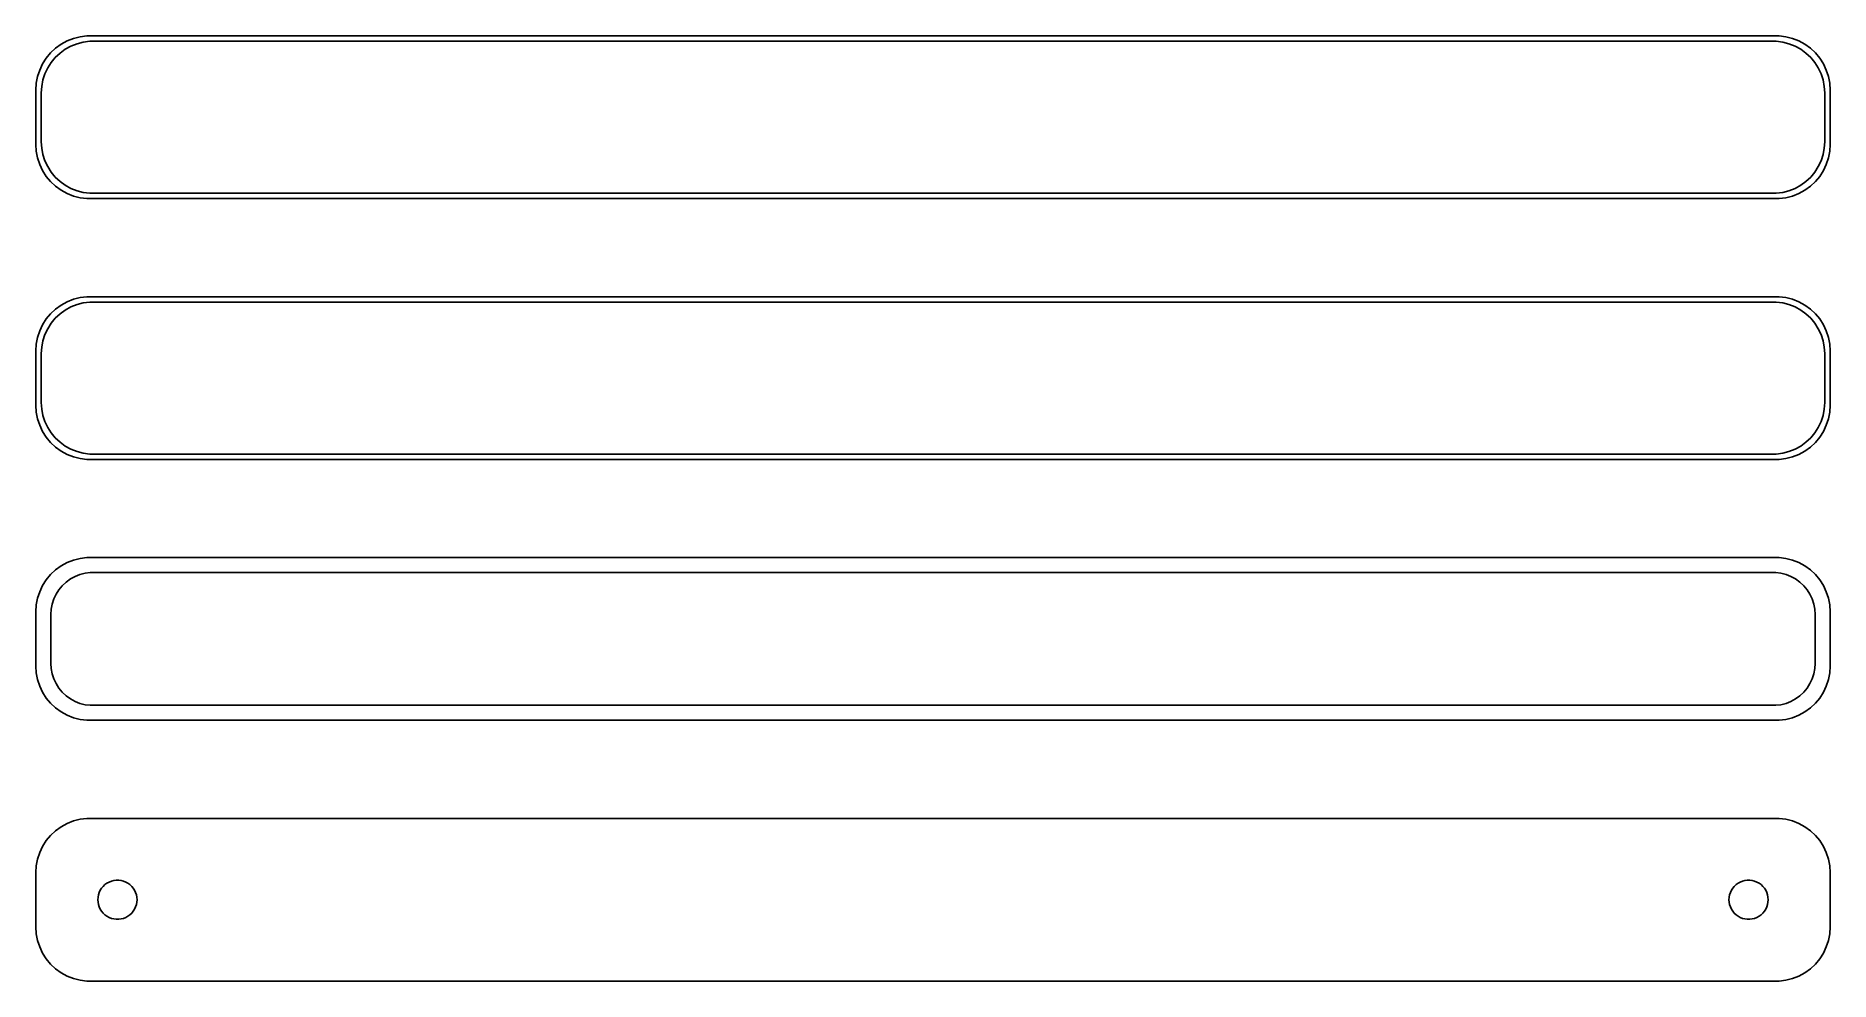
# Model space of a CAD drawing. Header units: metres. Extents: x -82 to 82, y 65 to 151.
import ezdxf

# ---------------------------------------------------------------- set-up
doc = ezdxf.new("R2010")
doc.units = ezdxf.units.M

msp = doc.modelspace()

# ---------------------------------------------------------------- linework, layer by layer
for p, q in [((-80.6871, 150.353), (-81.1448, 149.923)), ((-80.1791, 150.722), (-80.6871, 150.353)), ((-80.2778, 149.91), (-79.7952, 150.261)), ((-79.6289, 151.024), (-80.1791, 150.722)), ((-79.7952, 150.261), (-79.2724, 150.548)), ((-79.0451, 151.255), (-79.6289, 151.024)), ((-79.2724, 150.548), (-78.7178, 150.768)), ((-78.4369, 151.411), (-79.0451, 151.255)), ((-78.7178, 150.768), (-78.1401, 150.916)), ((-77.8139, 151.49), (-78.4369, 151.411)), ((-78.1401, 150.916), (-77.5482, 150.991)), ((77.8139, 151.49), (-77.8139, 151.49)), ((-77.5482, 150.991), (77.5482, 150.991)), ((77.5482, 150.991), (78.1401, 150.916)), ((78.4369, 151.411), (77.8139, 151.49)), ((78.1401, 150.916), (78.7178, 150.768)), ((79.0451, 151.255), (78.4369, 151.411)), ((78.7178, 150.768), (79.2724, 150.548)), ((79.6289, 151.024), (79.0451, 151.255)), ((79.2724, 150.548), (79.7952, 150.261)), ((80.1791, 150.722), (79.6289, 151.024)), ((79.7952, 150.261), (80.2778, 149.91)), ((80.6871, 150.353), (80.1791, 150.722)), ((81.1448, 149.923), (80.6871, 150.353)), ((-81.8815, 148.909), (-82.1489, 148.341)), ((-81.5451, 149.439), (-81.8815, 148.909)), ((-81.6664, 147.999), (-81.4125, 148.538)), ((-81.1448, 149.923), (-81.5451, 149.439)), ((-81.4125, 148.538), (-81.0928, 149.042)), ((-81.0928, 149.042), (-80.7126, 149.502)), ((-80.7126, 149.502), (-80.2778, 149.91)), ((80.2778, 149.91), (80.7126, 149.502)), ((80.7126, 149.502), (81.0928, 149.042)), ((81.0928, 149.042), (81.4125, 148.538)), ((81.5451, 149.439), (81.1448, 149.923)), ((81.4125, 148.538), (81.6664, 147.999)), ((81.8815, 148.909), (81.5451, 149.439)), ((82.1489, 148.341), (81.8815, 148.909)), ((-82.4606, 147.127), (-82.5, 146.5)), ((-82.3429, 147.743), (-82.4606, 147.127)), ((-82.1489, 148.341), (-82.3429, 147.743)), ((-81.9625, 146.845), (-81.8508, 147.431)), ((-81.8508, 147.431), (-81.6664, 147.999)), ((81.6664, 147.999), (81.8508, 147.431)), ((81.8508, 147.431), (81.9625, 146.845)), ((82.3429, 147.743), (82.1489, 148.341)), ((82.4606, 147.127), (82.3429, 147.743)), ((82.5, 146.5), (82.4606, 147.127)), ((-82.5, 146.5), (-82.5, 141.5)), ((-82, 146.25), (-81.9625, 146.845)), ((-82, 141.75), (-82, 146.25)), ((81.9625, 146.845), (82, 146.25)), ((82, 146.25), (82, 141.75)), ((82.5, 141.5), (82.5, 146.5)), ((-82.5, 141.5), (-82.4606, 140.873)), ((-82.4606, 140.873), (-82.3429, 140.257)), ((-82.3429, 140.257), (-82.1489, 139.659)), ((-81.9625, 141.155), (-82, 141.75)), ((-81.8508, 140.569), (-81.9625, 141.155)), ((-81.6664, 140.001), (-81.8508, 140.569)), ((81.8508, 140.569), (81.6664, 140.001)), ((81.9625, 141.155), (81.8508, 140.569)), ((82, 141.75), (81.9625, 141.155)), ((82.1489, 139.659), (82.3429, 140.257)), ((82.3429, 140.257), (82.4606, 140.873)), ((82.4606, 140.873), (82.5, 141.5)), ((-82.1489, 139.659), (-81.8815, 139.091)), ((-81.8815, 139.091), (-81.5451, 138.561)), ((-81.4125, 139.462), (-81.6664, 140.001)), ((-81.0928, 138.958), (-81.4125, 139.462)), ((-80.7126, 138.498), (-81.0928, 138.958)), ((81.0928, 138.958), (80.7126, 138.498)), ((81.4125, 139.462), (81.0928, 138.958)), ((81.6664, 140.001), (81.4125, 139.462)), ((81.5451, 138.561), (81.8815, 139.091)), ((81.8815, 139.091), (82.1489, 139.659)), ((-81.5451, 138.561), (-81.1448, 138.077)), ((-81.1448, 138.077), (-80.6871, 137.647)), ((-80.2778, 138.09), (-80.7126, 138.498)), ((-80.6871, 137.647), (-80.1791, 137.278)), ((-79.7952, 137.739), (-80.2778, 138.09)), ((-80.1791, 137.278), (-79.6289, 136.976)), ((-79.2724, 137.452), (-79.7952, 137.739)), ((-79.6289, 136.976), (-79.0451, 136.745)), ((-78.7178, 137.232), (-79.2724, 137.452)), ((-78.1401, 137.084), (-78.7178, 137.232)), ((-77.5482, 137.009), (-78.1401, 137.084)), ((77.5482, 137.009), (-77.5482, 137.009)), ((78.1401, 137.084), (77.5482, 137.009)), ((78.7178, 137.232), (78.1401, 137.084)), ((79.2724, 137.452), (78.7178, 137.232)), ((79.0451, 136.745), (79.6289, 136.976)), ((79.7952, 137.739), (79.2724, 137.452)), ((79.6289, 136.976), (80.1791, 137.278)), ((80.2778, 138.09), (79.7952, 137.739)), ((80.1791, 137.278), (80.6871, 137.647)), ((80.7126, 138.498), (80.2778, 138.09)), ((80.6871, 137.647), (81.1448, 138.077)), ((81.1448, 138.077), (81.5451, 138.561)), ((-79.0451, 136.745), (-78.4369, 136.589)), ((-78.4369, 136.589), (-77.8139, 136.51)), ((-77.8139, 136.51), (77.8139, 136.51)), ((77.8139, 136.51), (78.4369, 136.589)), ((78.4369, 136.589), (79.0451, 136.745)), ((-79.0451, 127.255), (-79.6289, 127.024)), ((-78.4369, 127.411), (-79.0451, 127.255)), ((-77.8139, 127.49), (-78.4369, 127.411)), ((77.8139, 127.49), (-77.8139, 127.49)), ((78.4369, 127.411), (77.8139, 127.49)), ((79.0451, 127.255), (78.4369, 127.411)), ((79.6289, 127.024), (79.0451, 127.255)), ((-81.5451, 125.439), (-81.8815, 124.909)), ((-81.1448, 125.923), (-81.5451, 125.439)), ((-80.6871, 126.353), (-81.1448, 125.923)), ((-81.0928, 125.042), (-80.7126, 125.502)), ((-80.7126, 125.502), (-80.2778, 125.91)), ((-80.1791, 126.722), (-80.6871, 126.353)), ((-80.2778, 125.91), (-79.7952, 126.261)), ((-79.6289, 127.024), (-80.1791, 126.722)), ((-79.7952, 126.261), (-79.2724, 126.548)), ((-79.2724, 126.548), (-78.7178, 126.768)), ((-78.7178, 126.768), (-78.1401, 126.916)), ((-78.1401, 126.916), (-77.5482, 126.991)), ((-77.5482, 126.991), (77.5482, 126.991)), ((77.5482, 126.991), (78.1401, 126.916)), ((78.1401, 126.916), (78.7178, 126.768)), ((78.7178, 126.768), (79.2724, 126.548)), ((79.2724, 126.548), (79.7952, 126.261)), ((80.1791, 126.722), (79.6289, 127.024)), ((79.7952, 126.261), (80.2778, 125.91)), ((80.6871, 126.353), (80.1791, 126.722)), ((80.2778, 125.91), (80.7126, 125.502)), ((81.1448, 125.923), (80.6871, 126.353)), ((80.7126, 125.502), (81.0928, 125.042)), ((81.5451, 125.439), (81.1448, 125.923)), ((81.8815, 124.909), (81.5451, 125.439)), ((-82.1489, 124.341), (-82.3429, 123.743)), ((-81.8815, 124.909), (-82.1489, 124.341)), ((-81.8508, 123.431), (-81.6664, 123.999)), ((-81.6664, 123.999), (-81.4125, 124.538)), ((-81.4125, 124.538), (-81.0928, 125.042)), ((81.0928, 125.042), (81.4125, 124.538)), ((81.4125, 124.538), (81.6664, 123.999)), ((81.6664, 123.999), (81.8508, 123.431)), ((82.1489, 124.341), (81.8815, 124.909)), ((82.3429, 123.743), (82.1489, 124.341)), ((-82.4606, 123.127), (-82.5, 122.5)), ((-82.5, 122.5), (-82.5, 117.5)), ((-82.3429, 123.743), (-82.4606, 123.127)), ((-82, 122.25), (-81.9625, 122.845)), ((-82, 117.75), (-82, 122.25)), ((-81.9625, 122.845), (-81.8508, 123.431)), ((81.8508, 123.431), (81.9625, 122.845)), ((81.9625, 122.845), (82, 122.25)), ((82, 122.25), (82, 117.75)), ((82.4606, 123.127), (82.3429, 123.743)), ((82.5, 122.5), (82.4606, 123.127)), ((82.5, 117.5), (82.5, 122.5)), ((-82.5, 117.5), (-82.4606, 116.873)), ((-81.9625, 117.155), (-82, 117.75)), ((-81.8508, 116.569), (-81.9625, 117.155)), ((81.9625, 117.155), (81.8508, 116.569)), ((82, 117.75), (81.9625, 117.155)), ((82.4606, 116.873), (82.5, 117.5)), ((-82.4606, 116.873), (-82.3429, 116.257)), ((-82.3429, 116.257), (-82.1489, 115.659)), ((-82.1489, 115.659), (-81.8815, 115.091)), ((-81.6664, 116.001), (-81.8508, 116.569)), ((-81.4125, 115.462), (-81.6664, 116.001)), ((81.6664, 116.001), (81.4125, 115.462)), ((81.8508, 116.569), (81.6664, 116.001)), ((81.8815, 115.091), (82.1489, 115.659)), ((82.1489, 115.659), (82.3429, 116.257)), ((82.3429, 116.257), (82.4606, 116.873)), ((-81.8815, 115.091), (-81.5451, 114.561)), ((-81.5451, 114.561), (-81.1448, 114.077)), ((-81.0928, 114.958), (-81.4125, 115.462)), ((-81.1448, 114.077), (-80.6871, 113.647)), ((-80.7126, 114.498), (-81.0928, 114.958)), ((-80.2778, 114.09), (-80.7126, 114.498)), ((-79.7952, 113.739), (-80.2778, 114.09)), ((80.2778, 114.09), (79.7952, 113.739)), ((80.7126, 114.498), (80.2778, 114.09)), ((80.6871, 113.647), (81.1448, 114.077)), ((81.0928, 114.958), (80.7126, 114.498)), ((81.4125, 115.462), (81.0928, 114.958)), ((81.1448, 114.077), (81.5451, 114.561)), ((81.5451, 114.561), (81.8815, 115.091)), ((-80.6871, 113.647), (-80.1791, 113.278)), ((-80.1791, 113.278), (-79.6289, 112.976)), ((-79.2724, 113.452), (-79.7952, 113.739)), ((-79.6289, 112.976), (-79.0451, 112.745)), ((-78.7178, 113.232), (-79.2724, 113.452)), ((-79.0451, 112.745), (-78.4369, 112.589)), ((-78.1401, 113.084), (-78.7178, 113.232)), ((-78.4369, 112.589), (-77.8139, 112.51)), ((-77.5482, 113.009), (-78.1401, 113.084)), ((-77.8139, 112.51), (77.8139, 112.51)), ((77.5482, 113.009), (-77.5482, 113.009)), ((78.1401, 113.084), (77.5482, 113.009)), ((77.8139, 112.51), (78.4369, 112.589)), ((78.7178, 113.232), (78.1401, 113.084)), ((78.4369, 112.589), (79.0451, 112.745)), ((79.2724, 113.452), (78.7178, 113.232)), ((79.0451, 112.745), (79.6289, 112.976)), ((79.7952, 113.739), (79.2724, 113.452)), ((79.6289, 112.976), (80.1791, 113.278)), ((80.1791, 113.278), (80.6871, 113.647)), ((-80.6871, 102.353), (-81.1448, 101.923)), ((-80.1791, 102.722), (-80.6871, 102.353)), ((-79.6289, 103.024), (-80.1791, 102.722)), ((-79.0451, 103.255), (-79.6289, 103.024)), ((-78.4369, 103.411), (-79.0451, 103.255)), ((-77.8139, 103.49), (-78.4369, 103.411)), ((77.8139, 103.49), (-77.8139, 103.49)), ((78.4369, 103.411), (77.8139, 103.49)), ((79.0451, 103.255), (78.4369, 103.411)), ((79.6289, 103.024), (79.0451, 103.255)), ((80.1791, 102.722), (79.6289, 103.024)), ((80.6871, 102.353), (80.1791, 102.722)), ((81.1448, 101.923), (80.6871, 102.353)), ((-81.8815, 100.909), (-82.1489, 100.341)), ((-81.5451, 101.439), (-81.8815, 100.909)), ((-81.1448, 101.923), (-81.5451, 101.439)), ((-80.3805, 100.524), (-80.0707, 100.899)), ((-80.0707, 100.899), (-79.7165, 101.231)), ((-79.7165, 101.231), (-79.3234, 101.517)), ((-79.3234, 101.517), (-78.8975, 101.751)), ((-78.8975, 101.751), (-78.4457, 101.93)), ((-78.4457, 101.93), (-77.9751, 102.051)), ((-77.9751, 102.051), (-77.493, 102.112)), ((-77.493, 102.112), (77.493, 102.112)), ((77.493, 102.112), (77.9751, 102.051)), ((77.9751, 102.051), (78.4457, 101.93)), ((78.4457, 101.93), (78.8975, 101.751)), ((78.8975, 101.751), (79.3234, 101.517)), ((79.3234, 101.517), (79.7165, 101.231)), ((79.7165, 101.231), (80.0707, 100.899)), ((80.0707, 100.899), (80.3805, 100.524)), ((81.5451, 101.439), (81.1448, 101.923)), ((81.8815, 100.909), (81.5451, 101.439)), ((82.1489, 100.341), (81.8815, 100.909)), ((-82.4606, 99.1267), (-82.5, 98.5)), ((-82.3429, 99.7434), (-82.4606, 99.1267)), ((-82.1489, 100.341), (-82.3429, 99.7434)), ((-81.089, 98.735), (-80.9979, 99.2123)), ((-80.9979, 99.2123), (-80.8477, 99.6744)), ((-80.8477, 99.6744), (-80.6408, 100.114)), ((-80.6408, 100.114), (-80.3805, 100.524)), ((80.3805, 100.524), (80.6408, 100.114)), ((80.6408, 100.114), (80.8477, 99.6744)), ((80.8477, 99.6744), (80.9979, 99.2123)), ((80.9979, 99.2123), (81.089, 98.735)), ((82.3429, 99.7434), (82.1489, 100.341)), ((82.4606, 99.1267), (82.3429, 99.7434)), ((82.5, 98.5), (82.4606, 99.1267)), ((-82.5, 98.5), (-82.5, 93.5)), ((-81.1195, 98.25), (-81.089, 98.735)), ((-81.1195, 93.75), (-81.1195, 98.25)), ((81.089, 98.735), (81.1195, 98.25)), ((81.1195, 98.25), (81.1195, 93.75)), ((82.5, 93.5), (82.5, 98.5)), ((-82.5, 93.5), (-82.4606, 92.8733)), ((-82.4606, 92.8733), (-82.3429, 92.2566)), ((-81.089, 93.265), (-81.1195, 93.75)), ((-80.9979, 92.7877), (-81.089, 93.265)), ((-80.8477, 92.3256), (-80.9979, 92.7877)), ((80.9979, 92.7877), (80.8477, 92.3256)), ((81.089, 93.265), (80.9979, 92.7877)), ((81.1195, 93.75), (81.089, 93.265)), ((82.3429, 92.2566), (82.4606, 92.8733)), ((82.4606, 92.8733), (82.5, 93.5)), ((-82.3429, 92.2566), (-82.1489, 91.6594)), ((-82.1489, 91.6594), (-81.8815, 91.0912)), ((-81.8815, 91.0912), (-81.5451, 90.5611)), ((-80.6408, 91.8859), (-80.8477, 92.3256)), ((-80.3805, 91.4756), (-80.6408, 91.8859)), ((-80.0707, 91.1012), (-80.3805, 91.4756)), ((-79.7165, 90.7685), (-80.0707, 91.1012)), ((-79.3234, 90.4829), (-79.7165, 90.7685)), ((79.7165, 90.7685), (79.3234, 90.4829)), ((80.0707, 91.1012), (79.7165, 90.7685)), ((80.3805, 91.4756), (80.0707, 91.1012)), ((80.6408, 91.8859), (80.3805, 91.4756)), ((80.8477, 92.3256), (80.6408, 91.8859)), ((81.5451, 90.5611), (81.8815, 91.0912)), ((81.8815, 91.0912), (82.1489, 91.6594)), ((82.1489, 91.6594), (82.3429, 92.2566)), ((-81.5451, 90.5611), (-81.1448, 90.0773)), ((-81.1448, 90.0773), (-80.6871, 89.6474)), ((-80.6871, 89.6474), (-80.1791, 89.2784)), ((-80.1791, 89.2784), (-79.6289, 88.9759)), ((-78.8975, 90.2488), (-79.3234, 90.4829)), ((-78.4457, 90.0699), (-78.8975, 90.2488)), ((-77.9751, 89.9491), (-78.4457, 90.0699)), ((-77.493, 89.8882), (-77.9751, 89.9491)), ((77.493, 89.8882), (-77.493, 89.8882)), ((77.9751, 89.9491), (77.493, 89.8882)), ((78.4457, 90.0699), (77.9751, 89.9491)), ((78.8975, 90.2488), (78.4457, 90.0699)), ((79.3234, 90.4829), (78.8975, 90.2488)), ((79.6289, 88.9759), (80.1791, 89.2784)), ((80.1791, 89.2784), (80.6871, 89.6474)), ((80.6871, 89.6474), (81.1448, 90.0773)), ((81.1448, 90.0773), (81.5451, 90.5611)), ((-79.6289, 88.9759), (-79.0451, 88.7447)), ((-79.0451, 88.7447), (-78.4369, 88.5886)), ((-78.4369, 88.5886), (-77.8139, 88.5099)), ((-77.8139, 88.5099), (77.8139, 88.5099)), ((77.8139, 88.5099), (78.4369, 88.5886)), ((78.4369, 88.5886), (79.0451, 88.7447)), ((79.0451, 88.7447), (79.6289, 88.9759)), ((-79.0451, 79.2553), (-79.6289, 79.0241)), ((-78.4369, 79.4114), (-79.0451, 79.2553)), ((-77.8139, 79.4901), (-78.4369, 79.4114)), ((77.8139, 79.4901), (-77.8139, 79.4901)), ((78.4369, 79.4114), (77.8139, 79.4901)), ((79.0451, 79.2553), (78.4369, 79.4114)), ((79.6289, 79.0241), (79.0451, 79.2553)), ((-81.1448, 77.9227), (-81.5451, 77.4389)), ((-80.6871, 78.3526), (-81.1448, 77.9227)), ((-80.1791, 78.7216), (-80.6871, 78.3526)), ((-79.6289, 79.0241), (-80.1791, 78.7216)), ((80.1791, 78.7216), (79.6289, 79.0241)), ((80.6871, 78.3526), (80.1791, 78.7216)), ((81.1448, 77.9227), (80.6871, 78.3526)), ((81.5451, 77.4389), (81.1448, 77.9227)), ((-82.1489, 76.3406), (-82.3429, 75.7434)), ((-81.8815, 76.9088), (-82.1489, 76.3406)), ((-81.5451, 77.4389), (-81.8815, 76.9088)), ((81.8815, 76.9088), (81.5451, 77.4389)), ((82.1489, 76.3406), (81.8815, 76.9088)), ((82.3429, 75.7434), (82.1489, 76.3406)), ((-82.4606, 75.1267), (-82.5, 74.5)), ((-82.5, 74.5), (-82.5, 69.5)), ((-82.3429, 75.7434), (-82.4606, 75.1267)), ((82.4606, 75.1267), (82.3429, 75.7434)), ((82.5, 74.5), (82.4606, 75.1267)), ((82.5, 69.5), (82.5, 74.5)), ((-76.7434, 72.4476), (-76.6736, 72.6626)), ((-76.6736, 72.6626), (-76.5773, 72.8671)), ((-76.5773, 72.8671), (-76.4562, 73.058)), ((-76.4562, 73.058), (-76.3121, 73.2322)), ((-76.3121, 73.2322), (-76.1474, 73.3869)), ((-76.1474, 73.3869), (-75.9645, 73.5198)), ((-75.9645, 73.5198), (-75.7664, 73.6287)), ((-75.7664, 73.6287), (-75.5562, 73.7119)), ((-75.5562, 73.7119), (-75.3373, 73.7681)), ((-75.3373, 73.7681), (-75.113, 73.7964)), ((-75.113, 73.7964), (-74.887, 73.7964)), ((-74.887, 73.7964), (-74.6627, 73.7681)), ((-74.6627, 73.7681), (-74.4438, 73.7119)), ((-74.4438, 73.7119), (-74.2336, 73.6287)), ((-74.2336, 73.6287), (-74.0355, 73.5198)), ((-74.0355, 73.5198), (-73.8526, 73.3869)), ((-73.8526, 73.3869), (-73.6879, 73.2322)), ((-73.6879, 73.2322), (-73.5438, 73.058)), ((-73.5438, 73.058), (-73.4226, 72.8671)), ((-73.4226, 72.8671), (-73.3264, 72.6626)), ((-73.3264, 72.6626), (-73.2565, 72.4476)), ((73.2565, 72.4476), (73.3264, 72.6626)), ((73.3264, 72.6626), (73.4226, 72.8671)), ((73.4226, 72.8671), (73.5438, 73.058)), ((73.5438, 73.058), (73.6879, 73.2322)), ((73.6879, 73.2322), (73.8526, 73.3869)), ((73.8526, 73.3869), (74.0355, 73.5198)), ((74.0355, 73.5198), (74.2336, 73.6287)), ((74.2336, 73.6287), (74.4438, 73.7119)), ((74.4438, 73.7119), (74.6627, 73.7681)), ((74.6627, 73.7681), (74.887, 73.7964)), ((74.887, 73.7964), (75.113, 73.7964)), ((75.113, 73.7964), (75.3373, 73.7681)), ((75.3373, 73.7681), (75.5562, 73.7119)), ((75.5562, 73.7119), (75.7664, 73.6287)), ((75.7664, 73.6287), (75.9645, 73.5198)), ((75.9645, 73.5198), (76.1474, 73.3869)), ((76.1474, 73.3869), (76.3121, 73.2322)), ((76.3121, 73.2322), (76.4562, 73.058)), ((76.4562, 73.058), (76.5773, 72.8671)), ((76.5773, 72.8671), (76.6736, 72.6626)), ((76.6736, 72.6626), (76.7434, 72.4476)), ((-76.8, 72), (-76.7858, 72.2256)), ((-76.7858, 71.7744), (-76.8, 72)), ((-76.7858, 72.2256), (-76.7434, 72.4476)), ((-76.7434, 71.5524), (-76.7858, 71.7744)), ((-76.6736, 71.3374), (-76.7434, 71.5524)), ((-76.5773, 71.1329), (-76.6736, 71.3374)), ((-76.4562, 70.942), (-76.5773, 71.1329)), ((-73.4226, 71.1329), (-73.5438, 70.942)), ((-73.3264, 71.3374), (-73.4226, 71.1329)), ((-73.2565, 71.5524), (-73.3264, 71.3374)), ((-73.2565, 72.4476), (-73.2142, 72.2256)), ((-73.2142, 71.7744), (-73.2565, 71.5524)), ((-73.2142, 72.2256), (-73.2, 72)), ((-73.2, 72), (-73.2142, 71.7744)), ((73.2, 72), (73.2142, 72.2256)), ((73.2142, 71.7744), (73.2, 72)), ((73.2142, 72.2256), (73.2565, 72.4476)), ((73.2565, 71.5524), (73.2142, 71.7744)), ((73.3264, 71.3374), (73.2565, 71.5524)), ((73.4226, 71.1329), (73.3264, 71.3374)), ((73.5438, 70.942), (73.4226, 71.1329)), ((76.5773, 71.1329), (76.4562, 70.942)), ((76.6736, 71.3374), (76.5773, 71.1329)), ((76.7434, 71.5524), (76.6736, 71.3374)), ((76.7434, 72.4476), (76.7858, 72.2256)), ((76.7858, 71.7744), (76.7434, 71.5524)), ((76.7858, 72.2256), (76.8, 72)), ((76.8, 72), (76.7858, 71.7744)), ((-82.5, 69.5), (-82.4606, 68.8733)), ((-76.3121, 70.7678), (-76.4562, 70.942)), ((-76.1474, 70.6131), (-76.3121, 70.7678)), ((-75.9645, 70.4802), (-76.1474, 70.6131)), ((-75.7664, 70.3713), (-75.9645, 70.4802)), ((-75.5562, 70.2881), (-75.7664, 70.3713)), ((-75.3373, 70.2319), (-75.5562, 70.2881)), ((-75.113, 70.2036), (-75.3373, 70.2319)), ((-74.887, 70.2036), (-75.113, 70.2036)), ((-74.6627, 70.2319), (-74.887, 70.2036)), ((-74.4438, 70.2881), (-74.6627, 70.2319)), ((-74.2336, 70.3713), (-74.4438, 70.2881)), ((-74.0355, 70.4802), (-74.2336, 70.3713)), ((-73.8526, 70.6131), (-74.0355, 70.4802)), ((-73.6879, 70.7678), (-73.8526, 70.6131)), ((-73.5438, 70.942), (-73.6879, 70.7678)), ((73.6879, 70.7678), (73.5438, 70.942)), ((73.8526, 70.6131), (73.6879, 70.7678)), ((74.0355, 70.4802), (73.8526, 70.6131)), ((74.2336, 70.3713), (74.0355, 70.4802)), ((74.4438, 70.2881), (74.2336, 70.3713)), ((74.6627, 70.2319), (74.4438, 70.2881)), ((74.887, 70.2036), (74.6627, 70.2319)), ((75.113, 70.2036), (74.887, 70.2036)), ((75.3373, 70.2319), (75.113, 70.2036)), ((75.5562, 70.2881), (75.3373, 70.2319)), ((75.7664, 70.3713), (75.5562, 70.2881)), ((75.9645, 70.4802), (75.7664, 70.3713)), ((76.1474, 70.6131), (75.9645, 70.4802)), ((76.3121, 70.7678), (76.1474, 70.6131)), ((76.4562, 70.942), (76.3121, 70.7678)), ((82.4606, 68.8733), (82.5, 69.5)), ((-82.4606, 68.8733), (-82.3429, 68.2566)), ((-82.3429, 68.2566), (-82.1489, 67.6594)), ((-82.1489, 67.6594), (-81.8815, 67.0912)), ((81.8815, 67.0912), (82.1489, 67.6594)), ((82.1489, 67.6594), (82.3429, 68.2566)), ((82.3429, 68.2566), (82.4606, 68.8733)), ((-81.8815, 67.0912), (-81.5451, 66.5611)), ((-81.5451, 66.5611), (-81.1448, 66.0773)), ((-81.1448, 66.0773), (-80.6871, 65.6474)), ((80.6871, 65.6474), (81.1448, 66.0773)), ((81.1448, 66.0773), (81.5451, 66.5611)), ((81.5451, 66.5611), (81.8815, 67.0912)), ((-80.6871, 65.6474), (-80.1791, 65.2784)), ((-80.1791, 65.2784), (-79.6289, 64.9759)), ((-79.6289, 64.9759), (-79.0451, 64.7447)), ((-79.0451, 64.7447), (-78.4369, 64.5886)), ((-78.4369, 64.5886), (-77.8139, 64.5099)), ((-77.8139, 64.5099), (77.8139, 64.5099)), ((77.8139, 64.5099), (78.4369, 64.5886)), ((78.4369, 64.5886), (79.0451, 64.7447)), ((79.0451, 64.7447), (79.6289, 64.9759)), ((79.6289, 64.9759), (80.1791, 65.2784)), ((80.1791, 65.2784), (80.6871, 65.6474))]:
    msp.add_line(p, q)

doc.saveas('drawing.dxf')
